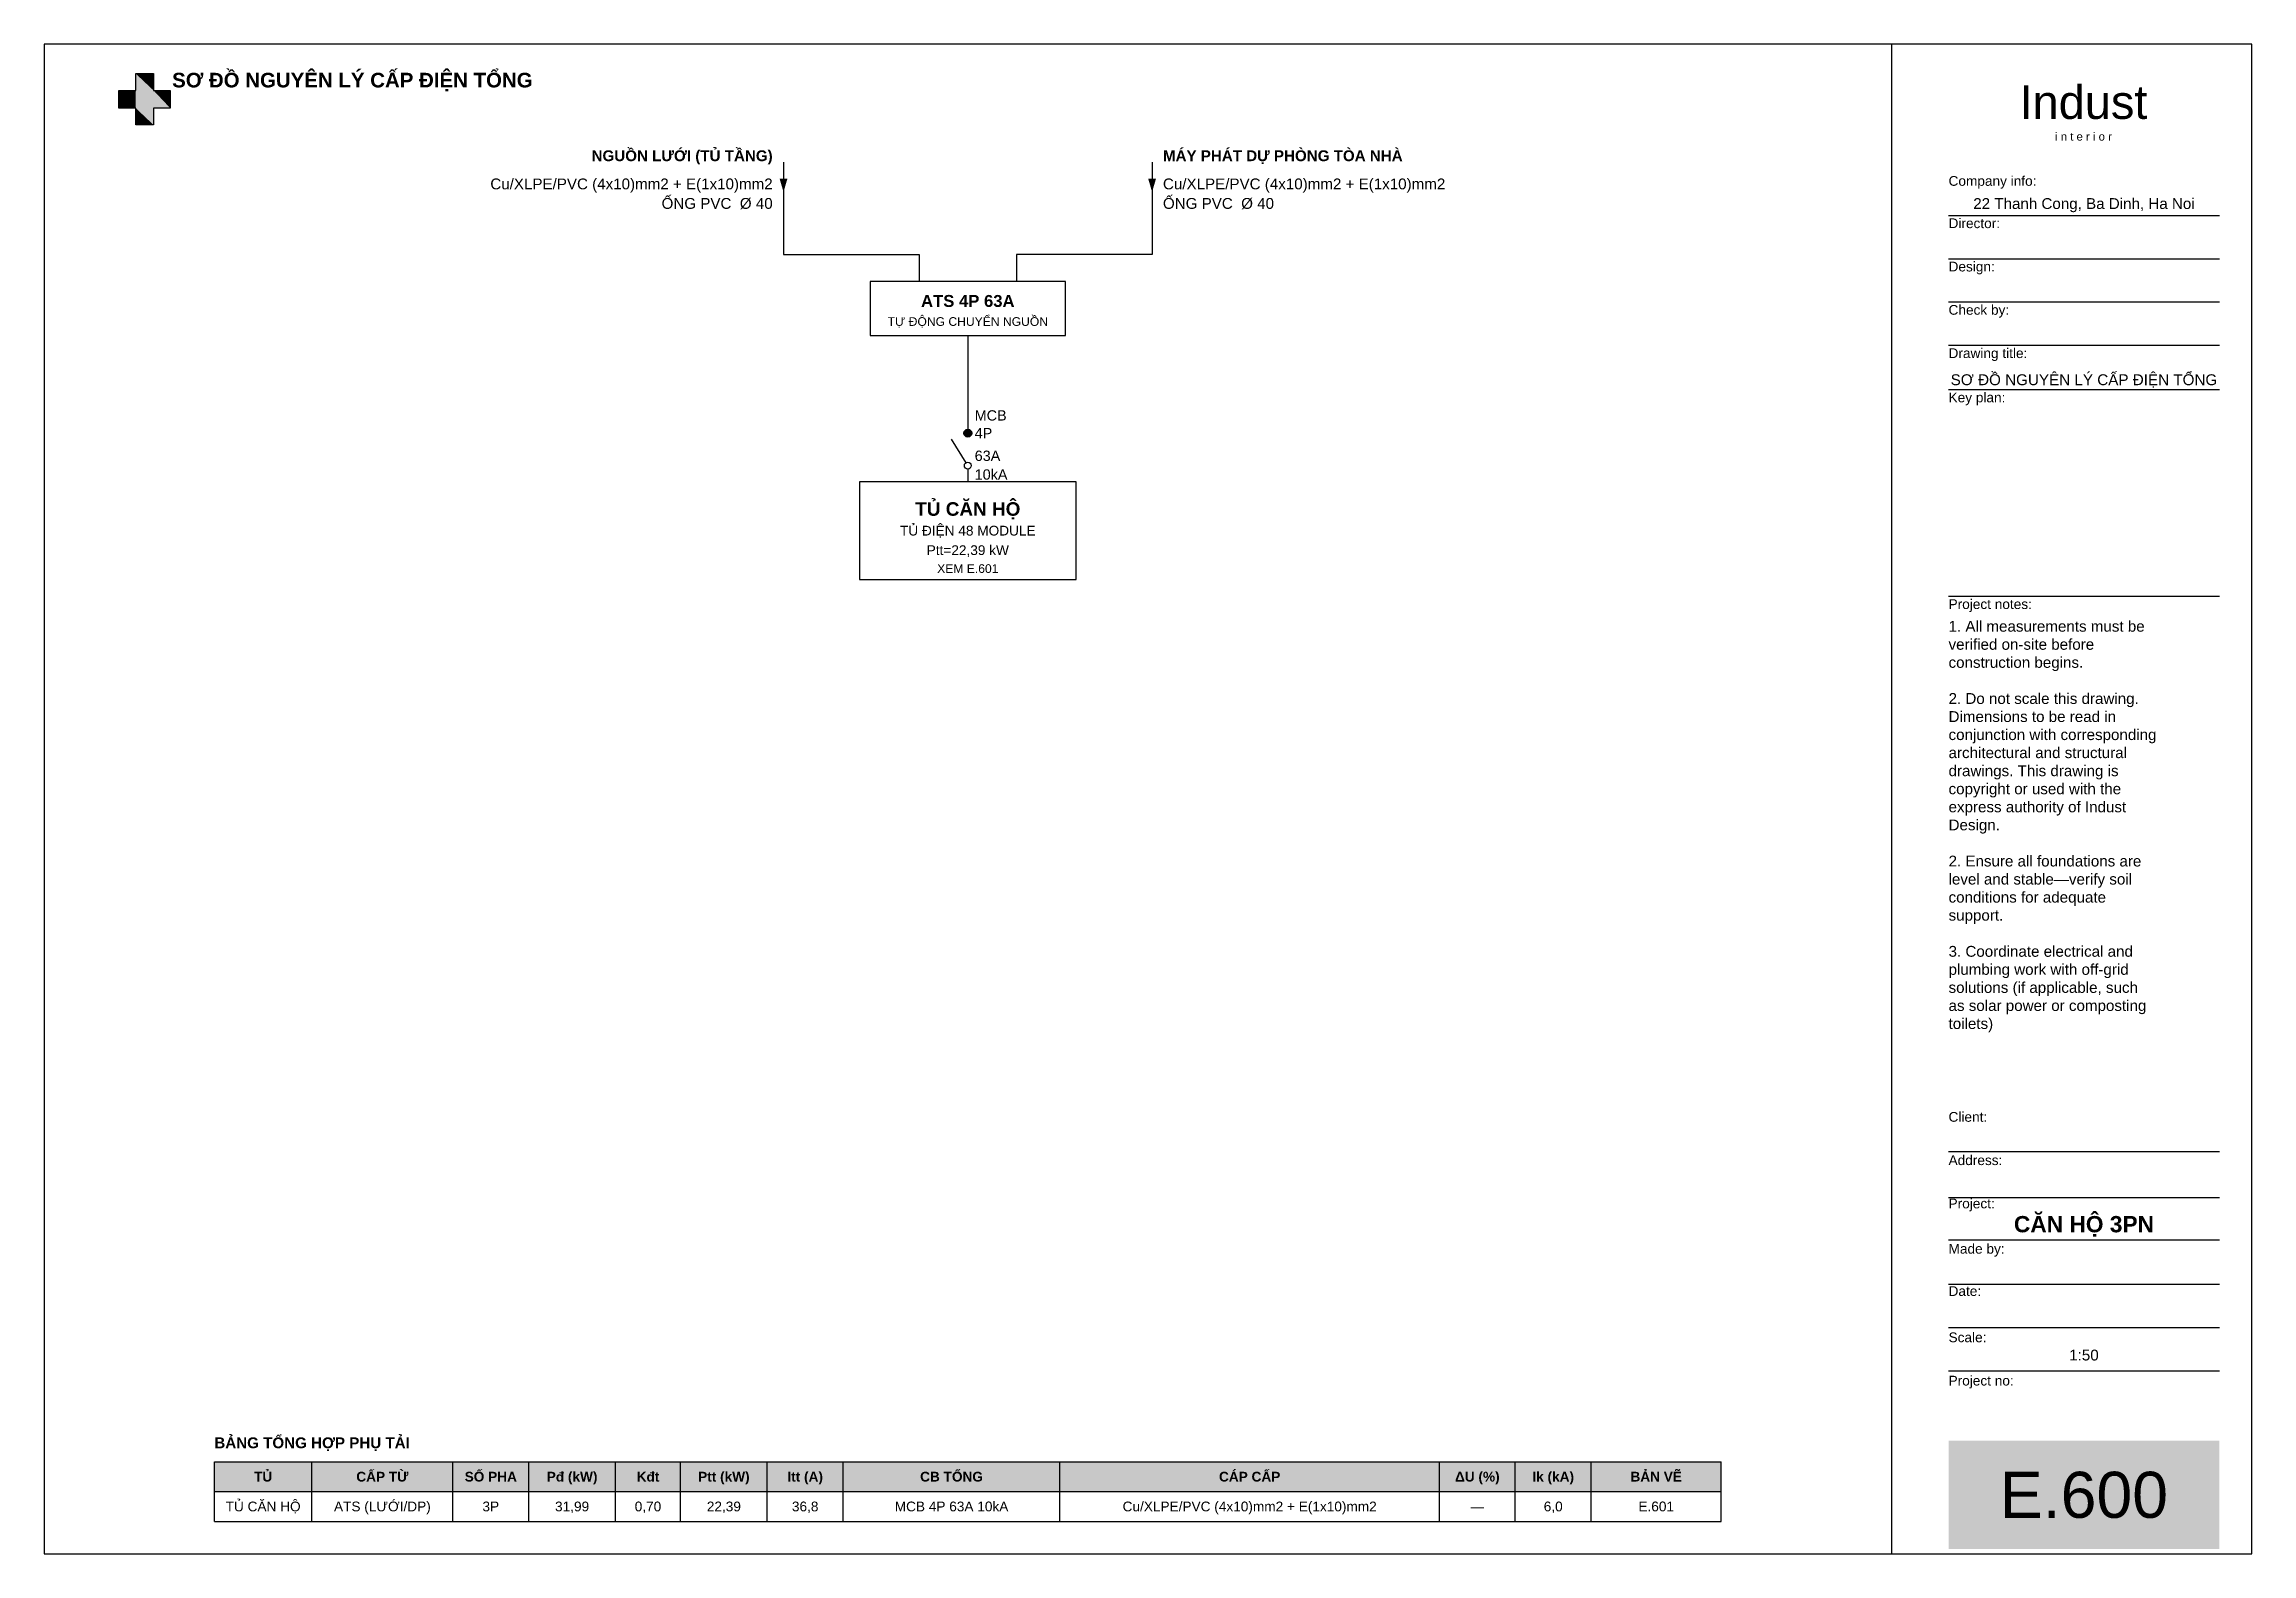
# Model space of a CAD drawing. Extents: x 10 to 417, y 6 to 285.
import ezdxf
from ezdxf.enums import TextEntityAlignment as Align

# ---------------------------------------------------------------- set-up
doc = ezdxf.new("R2010")
doc.units = 0
for name, color, linetype in [('IND-KHUNG', 254, 'CONTINUOUS'), ('IND-KT-GIATRI', 250, 'CONTINUOUS'), ('IND-KT-NET', 8, 'CONTINUOUS'), ('IND-KT-NHAN', 253, 'CONTINUOUS'), ('IND-KT-NOIBAT', 40, 'CONTINUOUS'), ('IND-KT-SOBV', 8, 'CONTINUOUS'), ('IND-KT-SOBV-CHU', 255, 'CONTINUOUS'), ('IND-SLD-CHU', 20, 'CONTINUOUS'), ('IND-SLD-NET', 154, 'CONTINUOUS'), ('IND-SLD-O', 254, 'CONTINUOUS'), ('IND-TIEUDE', 7, 'CONTINUOUS'), ('IND-TIEUDE-ICON', 132, 'CONTINUOUS')]:
    doc.layers.add(name, color=color, linetype=linetype)
doc.styles.add('IND-ARIAL', font='arial.ttf')
doc.styles.add('IND-ARIAL-DAM', font='arialbd.ttf')

# ---------------------------------------------------------------- blocks, each defined once
blk = doc.blocks.new('IND_CB')
at = {"layer": 'IND-SLD-NET'}
blk.add_line((-0.332, -5.452), (-2.997, -1.09), dxfattribs=at)
at = {"layer": 'IND-SLD-NET', "const_width": 0.727}
blk.add_lwpolyline([(-0.363, 0, 1), (0.363, 0, 1)], format="xyb", close=True, dxfattribs=at)
at = {"layer": 'IND-SLD-NET'}
for centre, radius in [((0, 0), 0.727), ((0, -5.995), 0.636)]:
    blk.add_circle(centre, radius, dxfattribs=at)
at = {"layer": 'IND-SLD-CHU', "style": 'IND-ARIAL'}
for tag, p in [('LOAI', (1.272, 2.32)), ('SO_CUC', (1.272, -0.95)), ('DONG_DM', (1.272, -5.128)), ('DONG_CAT', (1.272, -8.58))]:
    blk.add_attdef(tag, p, '', height=1.9, dxfattribs=at)
blk = doc.blocks.new('IND_KHUNG_TEN_GIATRI')
at = {"layer": 'IND-KT-GIATRI', "style": 'IND-ARIAL'}
for tag, height, p in [('CONG_TY', 2, (386.12, 254.498)), ('GIAM_DOC', 2, (386.12, 246.505)), ('THIET_KE', 2, (386.12, 238.512)), ('KIEM_TRA', 2, (386.12, 230.519)), ('TEN_BAN_VE', 2.009, (386.12, 221.976)), ('DIA_CHI', 2, (386.12, 74.29)), ('NGUOI_VE', 2, (386.12, 57.214)), ('NGAY', 2, (386.12, 50.311)), ('TY_LE', 2, (386.12, 41.955)), ('SO_DU_AN', 2, (386.12, 32.872))]:
    blk.add_attdef(tag, text='', height=height, dxfattribs=at).set_placement(p, align=Align.CENTER)
at = {"layer": 'IND-KT-NOIBAT', "style": 'IND-ARIAL-DAM'}
for tag, p in [('CHU_DAU_TU', (386.12, 81.602)), ('DU_AN', (386.12, 65.616))]:
    blk.add_attdef(tag, text='', height=3, dxfattribs=at).set_placement(p, align=Align.CENTER)
at = {"layer": 'IND-KT-SOBV-CHU', "style": 'IND-ARIAL'}
blk.add_attdef('SO_BAN_VE', text='', height=8.5, dxfattribs=at).set_placement((386.12, 12.909), align=Align.CENTER)

msp = doc.modelspace()

# ---------------------------------------------------------------- linework, layer by layer
at = {"layer": 'IND-KHUNG'}
for p, q in [((417.093, 284.927), (9.81, 284.927)), ((9.81, 284.927), (9.81, 6.259)), ((350.606, 284.927), (350.606, 6.259)), ((417.093, 6.259), (417.093, 284.927)), ((9.81, 6.259), (417.093, 6.259))]:
    msp.add_line(p, q, dxfattribs=at)
at = {"layer": 'IND-KT-NET'}
for p, q in [((361.142, 253.318), (411.099, 253.318)), ((361.142, 245.325), (411.099, 245.325)), ((361.142, 237.332), (411.099, 237.332)), ((361.142, 229.339), (411.099, 229.339)), ((361.142, 221.164), (411.099, 221.164)), ((361.142, 183.015), (411.099, 183.015)), ((361.142, 80.558), (411.099, 80.558)), ((361.142, 72.02), (411.099, 72.02)), ((361.142, 64.209), (411.099, 64.209)), ((361.142, 56.034), (411.099, 56.034)), ((361.142, 48.041), (411.099, 48.041)), ((361.142, 40.048), (411.099, 40.048))]:
    msp.add_line(p, q, dxfattribs=at)
at = {"layer": 'IND-KT-SOBV'}
msp.add_solid([(361.142, 7.167), (411.099, 7.167), (361.142, 27.15), (411.099, 27.15)], dxfattribs=at)
at = {"layer": 'IND-SLD-NET'}
for p, q in [((146.208, 263.124), (146.208, 246.124)), ((214.208, 263.124), (214.208, 246.124)), ((146.208, 246.124), (171.208, 246.124)), ((171.208, 246.124), (171.208, 241.124)), ((214.208, 246.124), (189.208, 246.124)), ((189.208, 246.124), (189.208, 241.124)), ((198.208, 241.124), (162.208, 241.124)), ((162.208, 241.124), (162.208, 231.124)), ((198.208, 231.124), (198.208, 241.124)), ((162.208, 231.124), (198.208, 231.124)), ((180.208, 231.124), (180.208, 213.124)), ((200.208, 204.124), (160.208, 204.124)), ((160.208, 204.124), (160.208, 186.124)), ((180.208, 206.494), (180.208, 204.124)), ((200.208, 186.124), (200.208, 204.124)), ((160.208, 186.124), (200.208, 186.124)), ((41.208, 23.259), (319.208, 23.259)), ((41.208, 12.259), (41.208, 23.259)), ((59.208, 12.259), (59.208, 23.259)), ((85.208, 12.259), (85.208, 23.259)), ((99.208, 12.259), (99.208, 23.259)), ((115.208, 12.259), (115.208, 23.259)), ((127.208, 12.259), (127.208, 23.259)), ((143.208, 12.259), (143.208, 23.259)), ((157.208, 12.259), (157.208, 23.259)), ((197.208, 12.259), (197.208, 23.259)), ((267.208, 12.259), (267.208, 23.259)), ((281.208, 12.259), (281.208, 23.259)), ((295.208, 12.259), (295.208, 23.259)), ((319.208, 12.259), (319.208, 23.259)), ((41.208, 17.759), (319.208, 17.759)), ((41.208, 12.259), (319.208, 12.259))]:
    msp.add_line(p, q, dxfattribs=at)
for points in [[(146.938, 260.124), (145.478, 260.124), (146.208, 257.624)], [(214.938, 260.124), (213.478, 260.124), (214.208, 257.624)]]:
    msp.add_solid(points, dxfattribs=at)
at = {"layer": 'IND-SLD-O'}
msp.add_solid([(41.208, 17.759), (319.208, 17.759), (41.208, 23.259), (319.208, 23.259)], dxfattribs=at)
at = {"layer": 'IND-TIEUDE'}
for p, q in [((26.704, 279.477), (29.974, 279.477)), ((26.704, 276.389), (26.704, 279.477)), ((29.974, 279.477), (29.974, 276.389)), ((23.616, 273.119), (23.616, 276.389)), ((23.616, 276.389), (26.704, 276.389)), ((26.704, 273.119), (23.616, 273.119)), ((26.704, 270.031), (26.704, 273.119)), ((29.974, 276.389), (33.062, 276.389)), ((33.062, 273.119), (29.974, 273.119)), ((29.974, 273.119), (29.974, 270.031)), ((33.062, 276.389), (33.062, 273.119)), ((29.974, 270.031), (26.704, 270.031))]:
    msp.add_line(p, q, dxfattribs=at)
at = {"layer": 'IND-TIEUDE-ICON'}
for points in [[(26.704, 279.477), (26.704, 276.389), (29.974, 270.031)], [(26.704, 279.477), (29.974, 270.031), (29.974, 273.119)], [(26.704, 279.477), (29.974, 273.119), (33.062, 273.119)], [(26.704, 279.477), (33.062, 273.119), (29.974, 276.389)], [(29.974, 276.389), (29.974, 279.477), (26.704, 279.477)], [(26.704, 276.389), (23.616, 276.389), (23.616, 273.119)], [(26.704, 276.389), (23.616, 273.119), (26.704, 273.119)], [(26.704, 276.389), (26.704, 273.119), (29.974, 270.031)], [(26.704, 273.119), (26.704, 270.031), (29.974, 270.031)], [(33.062, 273.119), (33.062, 276.389), (29.974, 276.389)]]:
    msp.add_solid(points, dxfattribs=at)

# ---------------------------------------------------------------- block references
at = {"layer": 'IND-SLD-NET'}
msp.add_blockref('IND_KHUNG_TEN_GIATRI', (0, 0), dxfattribs=at).add_auto_attribs({'CONG_TY': '22 Thanh Cong, Ba Dinh, Ha Noi', 'TEN_BAN_VE': 'SƠ ĐỒ NGUYÊN LÝ CẤP ĐIỆN TỔNG', 'DU_AN': 'CĂN HỘ 3PN', 'TY_LE': '1:50', 'SO_BAN_VE': 'E.600'})
ref = msp.add_blockref('IND_CB', (180.208, 213.124), dxfattribs=at)
ref.add_attrib('LOAI', 'MCB', (181.479, 215.444), dxfattribs={"layer": 'IND-SLD-CHU', "height": 1.9, "style": 'IND-ARIAL'})
ref.add_attrib('SO_CUC', '4P', (181.479, 212.174), dxfattribs={"layer": 'IND-SLD-CHU', "height": 1.9, "style": 'IND-ARIAL'})
ref.add_attrib('DONG_DM', '63A', (181.479, 207.996), dxfattribs={"layer": 'IND-SLD-CHU', "height": 1.9, "style": 'IND-ARIAL'})
ref.add_attrib('DONG_CAT', '10kA', (181.479, 204.544), dxfattribs={"layer": 'IND-SLD-CHU', "height": 1.9, "style": 'IND-ARIAL'})

# ---------------------------------------------------------------- texts
at = {"layer": 'IND-KT-GIATRI', "style": 'IND-ARIAL'}
for s, p in [('verified on-site before', (361.142, 173.14)), ('1. All measurements must be', (361.142, 176.474)), ('construction begins.', (361.142, 169.807)), ('2. Do not scale this drawing.', (361.142, 163.14)), ('Dimensions to be read in', (361.142, 159.807)), ('conjunction with corresponding', (361.142, 156.474)), ('architectural and structural', (361.142, 153.14)), ('drawings. This drawing is', (361.142, 149.807)), ('copyright or used with the', (361.142, 146.474)), ('express authority of Indust', (361.142, 143.14)), ('Design.', (361.142, 139.807)), ('2. Ensure all foundations are', (361.142, 133.14)), ('level and stable—verify soil', (361.142, 129.807)), ('conditions for adequate', (361.142, 126.474)), ('support.', (361.142, 123.14)), ('3. Coordinate electrical and', (361.142, 116.474)), ('plumbing work with off-grid', (361.142, 113.14)), ('solutions (if applicable, such', (361.142, 109.807)), ('as solar power or composting', (361.142, 106.474)), ('toilets)', (361.142, 103.14))]:
    msp.add_text(s, height=2, dxfattribs=at).set_placement(p)
at = {"layer": 'IND-KT-NHAN', "style": 'IND-ARIAL'}
for s, p in [('Company info:', (361.142, 259.676)), ('Director:', (361.142, 251.865)), ('Design:', (361.142, 243.872)), ('Check by:', (361.142, 235.879)), ('Drawing title:', (361.142, 227.885)), ('Key plan:', (361.142, 219.711)), ('Project notes:', (361.142, 181.562)), ('Client:', (361.142, 86.917)), ('Address:', (361.142, 78.924)), ('Project:', (361.142, 70.93)), ('Made by:', (361.142, 62.574)), ('Date:', (361.142, 54.763)), ('Scale:', (361.142, 46.225)), ('Project no:', (361.142, 38.231))]:
    msp.add_text(s, height=1.8, dxfattribs=at).set_placement(p, align=Align.MIDDLE_LEFT)
at = {"layer": 'IND-SLD-CHU'}
for s, style, p in [('NGUỒN LƯỚI (TỦ TẦNG)', 'IND-ARIAL-DAM', (144.208, 264.324)), ('Cu/XLPE/PVC (4x10)mm2 + E(1x10)mm2', 'IND-ARIAL', (144.208, 259.124)), ('ỐNG PVC  Ø 40', 'IND-ARIAL', (144.208, 255.524))]:
    msp.add_text(s, height=2, dxfattribs=dict(at, style=style)).set_placement(p, align=Align.MIDDLE_RIGHT)
for s, style, p in [('MÁY PHÁT DỰ PHÒNG TÒA NHÀ', 'IND-ARIAL-DAM', (216.208, 264.324)), ('ỐNG PVC  Ø 40', 'IND-ARIAL', (216.208, 255.524)), ('Cu/XLPE/PVC (4x10)mm2 + E(1x10)mm2', 'IND-ARIAL', (216.208, 259.124))]:
    msp.add_text(s, height=2, dxfattribs=dict(at, style=style)).set_placement(p, align=Align.MIDDLE_LEFT)
for s, height, style, p in [('ATS 4P 63A', 2.2, 'IND-ARIAL-DAM', (180.208, 237.524)), ('TỰ ĐỘNG CHUYỂN NGUỒN', 1.6, 'IND-ARIAL', (180.208, 233.724)), ('TỦ CĂN HỘ', 2.5, 'IND-ARIAL-DAM', (180.208, 199.124)), ('TỦ ĐIỆN 48 MODULE', 1.8, 'IND-ARIAL', (180.208, 195.124)), ('Ptt=22,39 kW', 1.8, 'IND-ARIAL', (180.208, 191.524)), ('XEM E.601', 1.6, 'IND-ARIAL', (180.208, 188.124)), ('TỦ', 1.8, 'IND-ARIAL-DAM', (50.208, 20.509)), ('CẤP TỪ', 1.8, 'IND-ARIAL-DAM', (72.208, 20.509)), ('SỐ PHA', 1.8, 'IND-ARIAL-DAM', (92.208, 20.509)), ('Pđ (kW)', 1.8, 'IND-ARIAL-DAM', (107.208, 20.509)), ('Kđt', 1.8, 'IND-ARIAL-DAM', (121.208, 20.509)), ('Ptt (kW)', 1.8, 'IND-ARIAL-DAM', (135.208, 20.509)), ('Itt (A)', 1.8, 'IND-ARIAL-DAM', (150.208, 20.509)), ('CB TỔNG', 1.8, 'IND-ARIAL-DAM', (177.208, 20.509)), ('CÁP CẤP', 1.8, 'IND-ARIAL-DAM', (232.208, 20.509)), ('ΔU (%)', 1.8, 'IND-ARIAL-DAM', (274.208, 20.509)), ('Ik (kA)', 1.8, 'IND-ARIAL-DAM', (288.208, 20.509)), ('BẢN VẼ', 1.8, 'IND-ARIAL-DAM', (307.208, 20.509)), ('TỦ CĂN HỘ', 1.8, 'IND-ARIAL', (50.208, 15.009)), ('ATS (LƯỚI/DP)', 1.8, 'IND-ARIAL', (72.208, 15.009)), ('3P', 1.8, 'IND-ARIAL', (92.208, 15.009)), ('31,99', 1.8, 'IND-ARIAL', (107.208, 15.009)), ('0,70', 1.8, 'IND-ARIAL', (121.208, 15.009)), ('22,39', 1.8, 'IND-ARIAL', (135.208, 15.009)), ('36,8', 1.8, 'IND-ARIAL', (150.208, 15.009)), ('MCB 4P 63A 10kA', 1.8, 'IND-ARIAL', (177.208, 15.009)), ('Cu/XLPE/PVC (4x10)mm2 + E(1x10)mm2', 1.8, 'IND-ARIAL', (232.208, 15.009)), ('—', 1.8, 'IND-ARIAL', (274.208, 15.009)), ('6,0', 1.8, 'IND-ARIAL', (288.208, 15.009)), ('E.601', 1.8, 'IND-ARIAL', (307.208, 15.009))]:
    msp.add_text(s, height=height, dxfattribs=dict(at, style=style)).set_placement(p, align=Align.MIDDLE_CENTER)
at = {"layer": 'IND-TIEUDE', "style": 'IND-ARIAL-DAM'}
msp.add_text('SƠ ĐỒ NGUYÊN LÝ CẤP ĐIỆN TỔNG', height=2.7, dxfattribs=at).set_placement((33.426, 276.934))
at = {"layer": 'IND-TIEUDE', "style": 'IND-ARIAL'}
for s, height, p in [('Indust', 6.2, (386.029, 271.121)), ('i n t e r i o r', 1.5, (386.029, 267.124))]:
    msp.add_text(s, height=height, dxfattribs=at).set_placement(p, align=Align.CENTER)
at = {"layer": 'IND-TIEUDE', "style": 'IND-ARIAL-DAM'}
msp.add_text('BẢNG TỔNG HỢP PHỤ TẢI', height=2, dxfattribs=at).set_placement((41.208, 26.759), align=Align.MIDDLE_LEFT)

doc.saveas('drawing.dxf')
